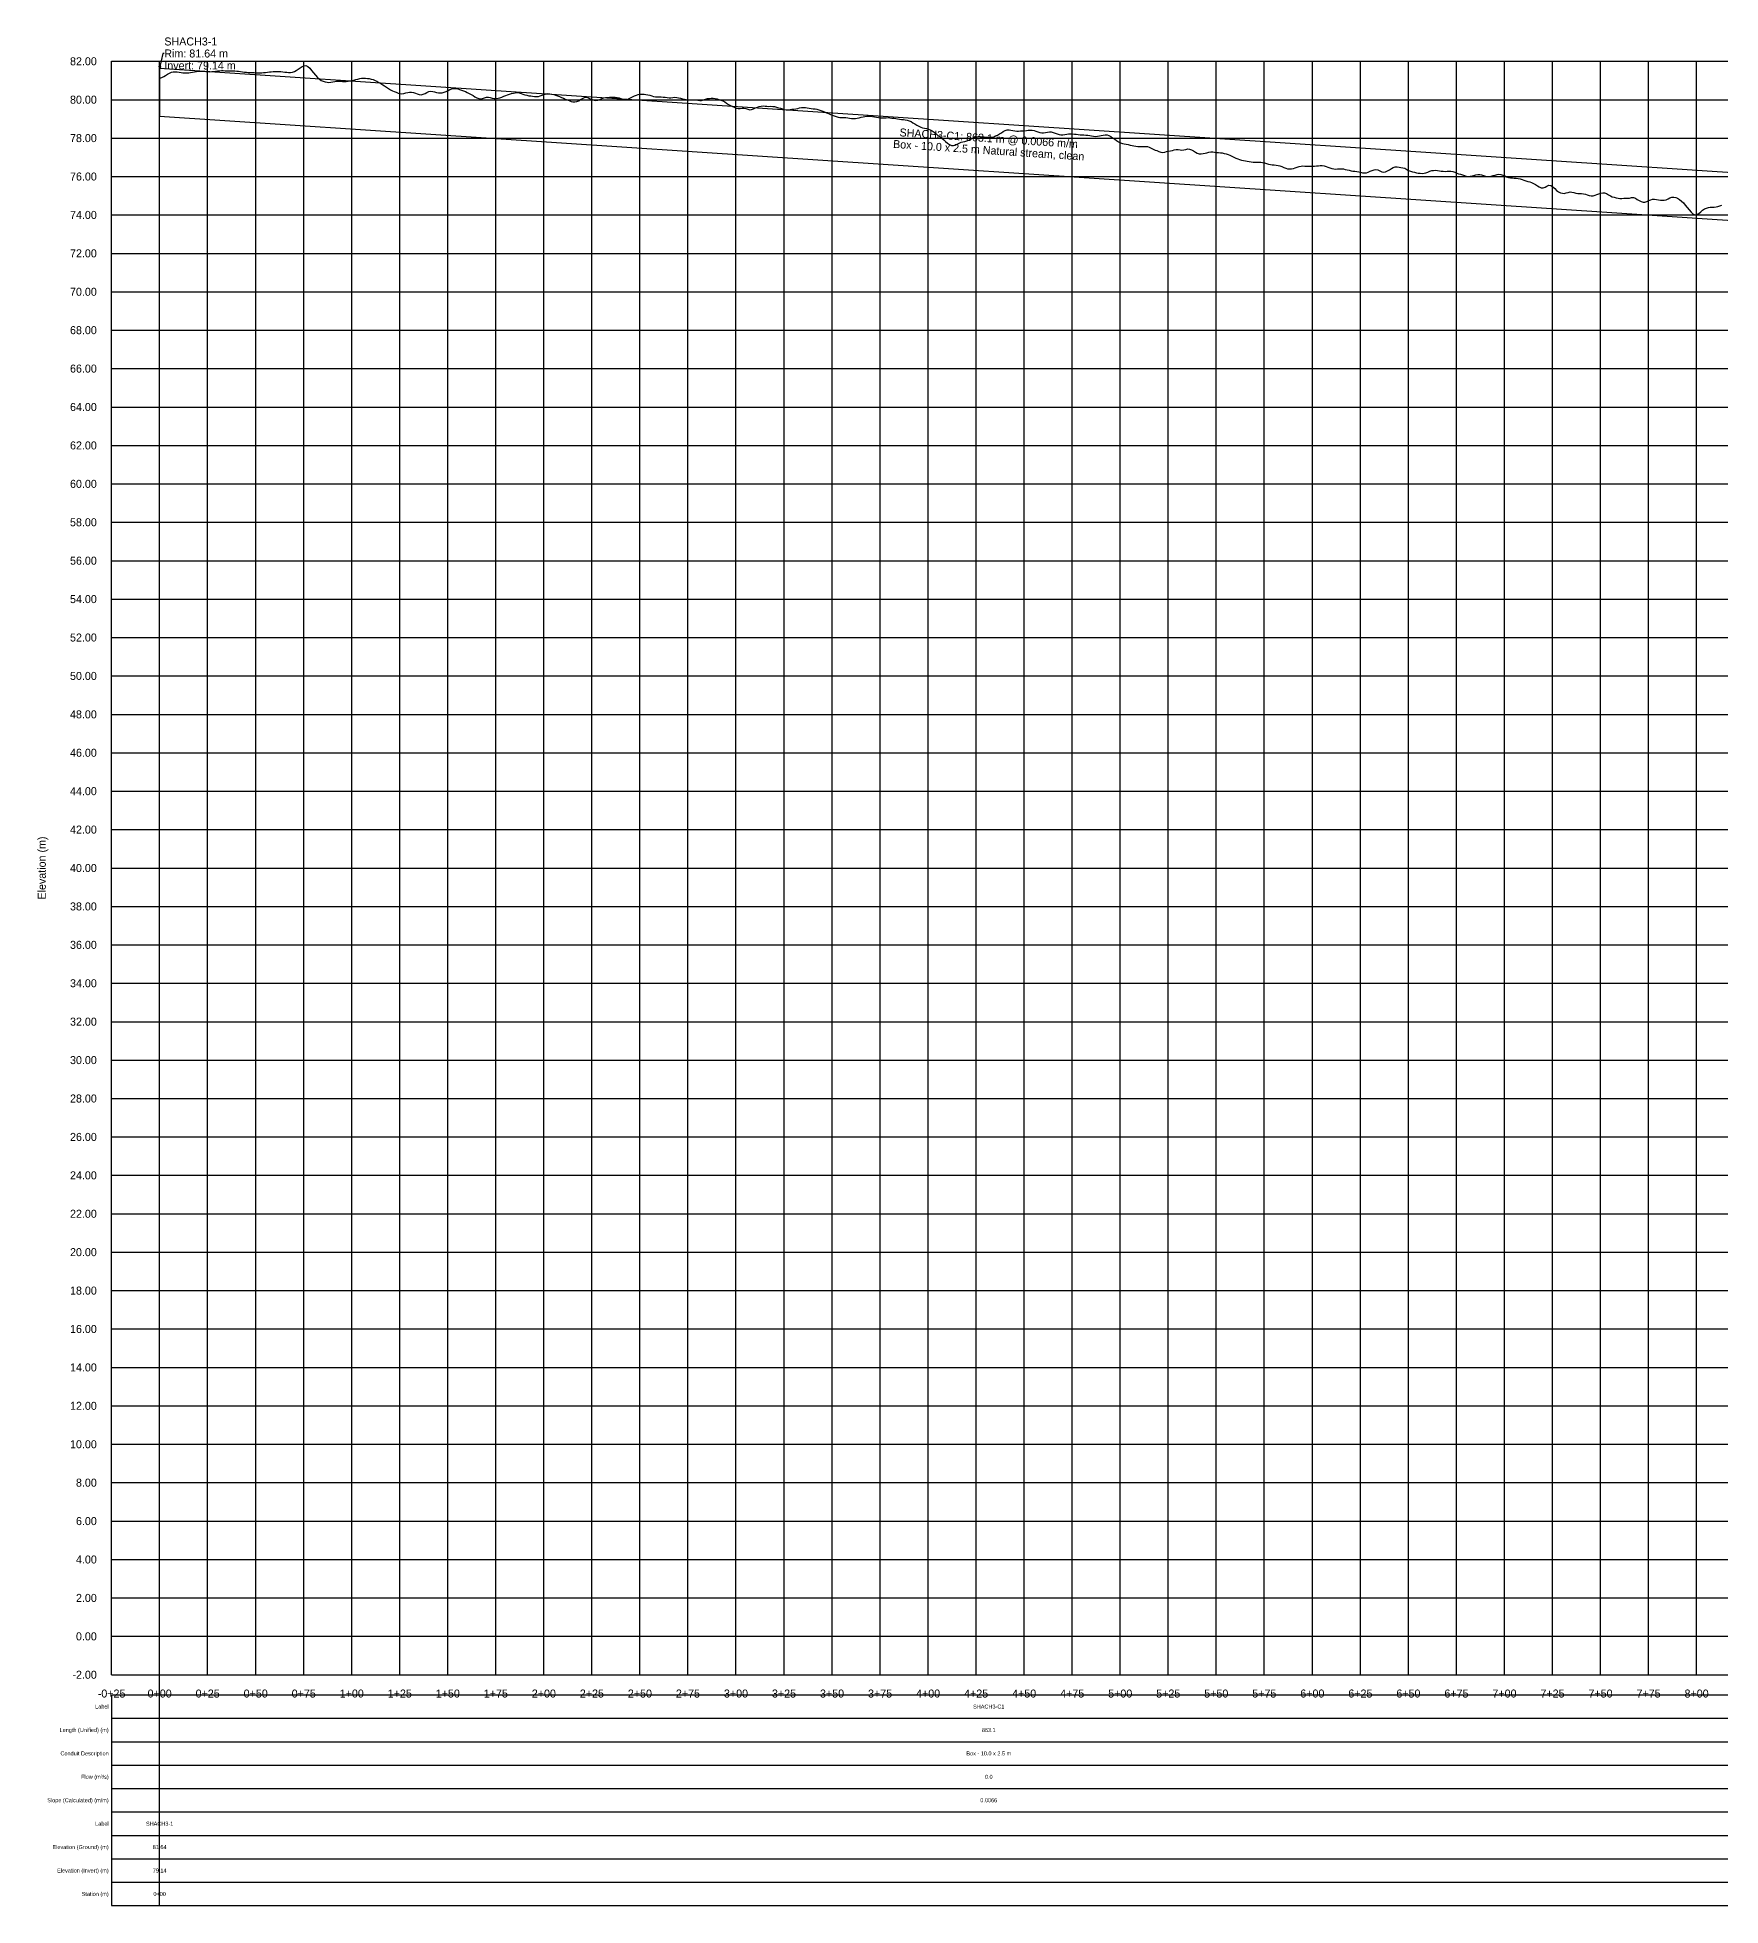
# Model space of a CAD drawing. Extents: x -64 to 13916, y -140 to 832.
# Drawn here: x -64 to 813, y -140 to 832 of the extents above; entities that cross this region are included whole.
import ezdxf
from ezdxf.enums import TextEntityAlignment as Align

# ---------------------------------------------------------------- set-up
doc = ezdxf.new("R2010")
doc.units = 0
for name, color, linetype in [('Annotation', 7, 'Continuous'), ('Annotation_Table', 254, 'Continuous'), ('Crown', 7, 'Continuous'), ('Grid', 254, 'Continuous'), ('Grid_Text', 7, 'Continuous'), ('Ground_Elevation', 3, 'Continuous'), ('Hydraulic_Grade', 5, 'Continuous'), ('Invert', 7, 'Continuous'), ('Structure', 7, 'Continuous')]:
    doc.layers.add(name, color=color, linetype=linetype)

msp = doc.modelspace()

# ---------------------------------------------------------------- linework, layer by layer
at = {"layer": 'Annotation', "color": 0}
msp.add_lwpolyline([(0, 816.43), (-0.2, 817.41), (0.59, 817.23)], close=True, dxfattribs=at)
msp.add_lwpolyline([(2.44, 824.05), (1.7, 824.05), (0, 816.43)], dxfattribs=at)
at = {"layer": 'Annotation_Table', "color": 254}
for points in [[(0, -140.21), (0, 820)], [(-25, -30.48), (13899.95, -30.48)], [(-25, -30.48), (-25, -140.21)], [(-25, -42.67), (13899.95, -42.67)], [(-25, -54.86), (13899.95, -54.86)], [(-25, -67.06), (13899.95, -67.06)], [(-25, -79.25), (13899.95, -79.25)], [(-25, -91.44), (13899.95, -91.44)], [(-25, -103.63), (13899.95, -103.63)], [(-25, -115.82), (13899.95, -115.82)], [(-25, -128.02), (13899.95, -128.02)], [(-25, -140.21), (13899.95, -140.21)]]:
    msp.add_lwpolyline(points, dxfattribs=at)
at = {"layer": 'Crown', "color": 0}
for points in [[(0, 816.43), (0, 816.43)], [(0, 816.43), (863.13, 759.18)]]:
    msp.add_lwpolyline(points, dxfattribs=at)
at = {"layer": 'Grid', "color": 254}
for points in [[(-25, 820), (13900, 820)], [(-25, -20), (-25, 820)], [(0, -20), (0, 820)], [(25, -20), (25, 820)], [(50, -20), (50, 820)], [(75, -20), (75, 820)], [(100, -20), (100, 820)], [(125, -20), (125, 820)], [(150, -20), (150, 820)], [(175, -20), (175, 820)], [(200, -20), (200, 820)], [(225, -20), (225, 820)], [(250, -20), (250, 820)], [(275, -20), (275, 820)], [(300, -20), (300, 820)], [(325, -20), (325, 820)], [(350, -20), (350, 820)], [(375, -20), (375, 820)], [(400, -20), (400, 820)], [(425, -20), (425, 820)], [(450, -20), (450, 820)], [(475, -20), (475, 820)], [(500, -20), (500, 820)], [(525, -20), (525, 820)], [(550, -20), (550, 820)], [(575, -20), (575, 820)], [(600, -20), (600, 820)], [(625, -20), (625, 820)], [(650, -20), (650, 820)], [(675, -20), (675, 820)], [(700, -20), (700, 820)], [(725, -20), (725, 820)], [(750, -20), (750, 820)], [(775, -20), (775, 820)], [(800, -20), (800, 820)], [(-25, 800), (13900, 800)], [(-25, 780), (13900, 780)], [(-25, 760), (13900, 760)], [(-25, 740), (13900, 740)], [(-25, 720), (13900, 720)], [(-25, 700), (13900, 700)], [(-25, 680), (13900, 680)], [(-25, 660), (13900, 660)], [(-25, 640), (13900, 640)], [(-25, 620), (13900, 620)], [(-25, 600), (13900, 600)], [(-25, 580), (13900, 580)], [(-25, 560), (13900, 560)], [(-25, 540), (13900, 540)], [(-25, 520), (13900, 520)], [(-25, 500), (13900, 500)], [(-25, 480), (13900, 480)], [(-25, 460), (13900, 460)], [(-25, 440), (13900, 440)], [(-25, 420), (13900, 420)], [(-25, 400), (13900, 400)], [(-25, 380), (13900, 380)], [(-25, 360), (13900, 360)], [(-25, 340), (13900, 340)], [(-25, 320), (13900, 320)], [(-25, 300), (13900, 300)], [(-25, 280), (13900, 280)], [(-25, 260), (13900, 260)], [(-25, 240), (13900, 240)], [(-25, 220), (13900, 220)], [(-25, 200), (13900, 200)], [(-25, 180), (13900, 180)], [(-25, 160), (13900, 160)], [(-25, 140), (13900, 140)], [(-25, 120), (13900, 120)], [(-25, 100), (13900, 100)], [(-25, 80), (13900, 80)], [(-25, 60), (13900, 60)], [(-25, 40), (13900, 40)], [(-25, 20), (13900, 20)], [(-25, 0), (13900, 0)], [(-25, -20), (13900, -20)]]:
    msp.add_lwpolyline(points, dxfattribs=at)
at = {"layer": 'Ground_Elevation', "color": 3}
msp.add_lwpolyline([(0.13, 811.23), (1.13, 811.5), (2.13, 812), (3.13, 812.64), (4.13, 813.3), (5.13, 813.87), (6.13, 814.27), (7.13, 814.48), (8.13, 814.54), (9.13, 814.47), (10.13, 814.34), (11.13, 814.19), (12.13, 814.06), (13.13, 813.98), (14.13, 813.95), (15.13, 813.99), (16.13, 814.1), (17.13, 814.26), (18.13, 814.46), (19.13, 814.65), (20.13, 814.79), (21.13, 814.87), (22.13, 814.86), (23.13, 814.8), (24.13, 814.7), (25.13, 814.62), (26.13, 814.58), (27.13, 814.63), (28.13, 814.73), (29.13, 814.87), (30.13, 814.99), (31.13, 815.09), (32.13, 815.13), (33.13, 815.13), (34.13, 815.09), (35.13, 815.04), (36.13, 815), (37.13, 814.98), (38.13, 814.98), (39.13, 814.95), (40.13, 814.89), (41.13, 814.78), (42.13, 814.64), (43.13, 814.49), (44.13, 814.37), (45.13, 814.28), (46.13, 814.23), (47.13, 814.2), (48.13, 814.17), (49.13, 814.1), (50.13, 814.04), (51.13, 814), (52.13, 813.99), (53.13, 814.03), (54.13, 814.12), (55.13, 814.23), (56.13, 814.34), (57.13, 814.44), (58.13, 814.53), (59.13, 814.61), (60.13, 814.69), (61.13, 814.73), (62.13, 814.72), (63.13, 814.65), (64.13, 814.54), (65.13, 814.4), (66.13, 814.25), (67.13, 814.15), (68.13, 814.15), (69.13, 814.32), (70.13, 814.69), (71.13, 815.19), (72.13, 815.81), (73.13, 816.51), (74.13, 817.2), (75.13, 817.7), (76.13, 817.73), (77.13, 817.23), (78.13, 816.33), (79.13, 815.22), (80.13, 813.98), (81.13, 812.71), (82.13, 811.58), (83.13, 810.7), (84.13, 810.07), (85.13, 809.63), (86.13, 809.3), (87.13, 809.08), (88.13, 809.01), (89.13, 809.11), (90.13, 809.32), (91.13, 809.54), (92.13, 809.66), (93.13, 809.67), (94.13, 809.6), (95.13, 809.53), (96.13, 809.49), (97.13, 809.5), (98.13, 809.58), (99.13, 809.74), (100.13, 809.98), (101.13, 810.24), (102.13, 810.48), (103.13, 810.73), (104.13, 810.96), (105.13, 811.12), (106.13, 811.19), (107.13, 811.18), (108.13, 811.1), (109.13, 810.96), (110.13, 810.76), (111.13, 810.47), (112.13, 810.07), (113.13, 809.58), (114.13, 809.03), (115.13, 808.43), (116.13, 807.81), (117.13, 807.19), (118.13, 806.56), (119.13, 805.86), (120.13, 805.17), (121.13, 804.62), (122.13, 804.21), (123.13, 803.84), (124.13, 803.46), (125.13, 803.16), (126.13, 803.09), (127.13, 803.27), (128.13, 803.52), (129.13, 803.75), (130.13, 803.9), (131.13, 803.89), (132.13, 803.75), (133.13, 803.44), (134.13, 803.04), (135.13, 802.68), (136.13, 802.56), (137.13, 802.79), (138.13, 803.23), (139.13, 803.78), (140.13, 804.22), (141.13, 804.41), (142.13, 804.3), (143.13, 804.03), (144.13, 803.78), (145.13, 803.64), (146.13, 803.57), (147.13, 803.62), (148.13, 803.88), (149.13, 804.28), (150.13, 804.75), (151.13, 805.22), (152.13, 805.59), (153.13, 805.79), (154.13, 805.8), (155.13, 805.66), (156.13, 805.39), (157.13, 805.03), (158.13, 804.63), (159.13, 804.2), (160.13, 803.74), (161.13, 803.25), (162.13, 802.73), (163.13, 802.14), (164.13, 801.55), (165.13, 801.02), (166.13, 800.63), (167.13, 800.48), (168.13, 800.58), (169.13, 800.95), (170.13, 801.23), (171.13, 801.29), (172.13, 801.14), (173.13, 800.87), (174.13, 800.63), (175.13, 800.6), (176.13, 800.74), (177.13, 801.01), (178.13, 801.39), (179.13, 801.82), (180.13, 802.22), (181.13, 802.56), (182.13, 802.85), (183.13, 803.15), (184.13, 803.43), (185.13, 803.64), (186.13, 803.68), (187.13, 803.51), (188.13, 803.22), (189.13, 802.9), (190.13, 802.58), (191.13, 802.3), (192.13, 802.09), (193.13, 801.94), (194.13, 801.78), (195.13, 801.64), (196.13, 801.61), (197.13, 801.68), (198.13, 801.93), (199.13, 802.3), (200.13, 802.71), (201.13, 803.05), (202.13, 803.16), (203.13, 803.07), (204.13, 802.88), (205.13, 802.64), (206.13, 802.37), (207.13, 802.02), (208.13, 801.62), (209.13, 801.22), (210.13, 800.8), (211.13, 800.35), (212.13, 799.91), (213.13, 799.5), (214.13, 799.1), (215.13, 798.85), (216.13, 798.84), (217.13, 799.05), (218.13, 799.45), (219.13, 800.03), (220.13, 800.69), (221.13, 801.18), (222.13, 801.25), (223.13, 800.97), (224.13, 800.53), (225.13, 800.08), (226.13, 799.74), (227.13, 799.6), (228.13, 799.77), (229.13, 800.18), (230.13, 800.63), (231.13, 800.95), (232.13, 801.1), (233.13, 801.16), (234.13, 801.23), (235.13, 801.31), (236.13, 801.3), (237.13, 801.26), (238.13, 801.21), (239.13, 801), (240.13, 800.62), (241.13, 800.26), (242.13, 800.01), (243.13, 800.07), (244.13, 800.4), (245.13, 800.89), (246.13, 801.44), (247.13, 801.96), (248.13, 802.4), (249.13, 802.72), (250.13, 802.89), (251.13, 802.89), (252.13, 802.8), (253.13, 802.67), (254.13, 802.51), (255.13, 802.33), (256.13, 802.03), (257.13, 801.71), (258.13, 801.5), (259.13, 801.43), (260.13, 801.42), (261.13, 801.4), (262.13, 801.39), (263.13, 801.34), (264.13, 801.22), (265.13, 801.05), (266.13, 800.95), (267.13, 801.07), (268.13, 801.23), (269.13, 801.21), (270.13, 801.01), (271.13, 800.76), (272.13, 800.49), (273.13, 800.26), (274.13, 800.08), (275.13, 799.96), (276.13, 799.91), (277.13, 799.93), (278.13, 799.95), (279.13, 799.94), (280.13, 799.73), (281.13, 799.49), (282.13, 799.55), (283.13, 799.86), (284.13, 800.25), (285.13, 800.54), (286.13, 800.7), (287.13, 800.8), (288.13, 800.79), (289.13, 800.67), (290.13, 800.44), (291.13, 800.09), (292.13, 799.71), (293.13, 799.32), (294.13, 798.81), (295.13, 798.2), (296.13, 797.58), (297.13, 797.02), (298.13, 796.5), (299.13, 796.03), (300.13, 795.61), (301.13, 795.43), (302.13, 795.45), (303.13, 795.58), (304.13, 795.63), (305.13, 795.38), (306.13, 795), (307.13, 794.79), (308.13, 794.92), (309.13, 795.28), (310.13, 795.75), (311.13, 796.17), (312.13, 796.48), (313.13, 796.65), (314.13, 796.73), (315.13, 796.67), (316.13, 796.58), (317.13, 796.53), (318.13, 796.54), (319.13, 796.53), (320.13, 796.38), (321.13, 796.08), (322.13, 795.8), (323.13, 795.52), (324.13, 795.24), (325.13, 794.95), (326.13, 794.79), (327.13, 794.79), (328.13, 794.93), (329.13, 795.03), (330.13, 795.11), (331.13, 795.22), (332.13, 795.43), (333.13, 795.72), (334.13, 795.92), (335.13, 795.95), (336.13, 795.92), (337.13, 795.81), (338.13, 795.63), (339.13, 795.46), (340.13, 795.31), (341.13, 795.17), (342.13, 795), (343.13, 794.75), (344.13, 794.44), (345.13, 794.09), (346.13, 793.68), (347.13, 793.23), (348.13, 792.78), (349.13, 792.37), (350.13, 791.96), (351.13, 791.55), (352.13, 791.19), (353.13, 790.89), (354.13, 790.72), (355.13, 790.72), (356.13, 790.78), (357.13, 790.74), (358.13, 790.57), (359.13, 790.39), (360.13, 790.27), (361.13, 790.23), (362.13, 790.24), (363.13, 790.38), (364.13, 790.63), (365.13, 790.86), (366.13, 791.11), (367.13, 791.3), (368.13, 791.43), (369.13, 791.5), (370.13, 791.45), (371.13, 791.28), (372.13, 791.08), (373.13, 790.89), (374.13, 790.75), (375.13, 790.58), (376.13, 790.48), (377.13, 790.52), (378.13, 790.63), (379.13, 790.69), (380.13, 790.6), (381.13, 790.42), (382.13, 790.32), (383.13, 790.2), (384.13, 790), (385.13, 789.78), (386.13, 789.66), (387.13, 789.62), (388.13, 789.53), (389.13, 789.3), (390.13, 789.04), (391.13, 788.59), (392.13, 788.02), (393.13, 787.42), (394.13, 786.82), (395.13, 786.25), (396.13, 785.78), (397.13, 785.43), (398.13, 785.16), (399.13, 784.94), (400.13, 784.69), (401.13, 784.34), (402.13, 783.8), (403.13, 783.06), (404.13, 782.21), (405.13, 781.42), (406.13, 780.76), (407.13, 779.95), (408.13, 779.02), (409.13, 778.16), (410.13, 777.34), (411.13, 776.62), (412.13, 776.17), (413.13, 776.13), (414.13, 776.39), (415.13, 776.8), (416.13, 777.35), (417.13, 777.83), (418.13, 778.06), (419.13, 778.29), (420.13, 778.6), (421.13, 778.96), (422.13, 779.41), (423.13, 779.89), (424.13, 780.35), (425.13, 780.7), (426.13, 780.83), (427.13, 780.76), (428.13, 780.68), (429.13, 780.61), (430.13, 780.54), (431.13, 780.47), (432.13, 780.41), (433.13, 780.45), (434.13, 780.69), (435.13, 781.11), (436.13, 781.6), (437.13, 782.14), (438.13, 782.82), (439.13, 783.5), (440.13, 784.01), (441.13, 784.27), (442.13, 784.29), (443.13, 784.19), (444.13, 784), (445.13, 783.76), (446.13, 783.63), (447.13, 783.68), (448.13, 783.76), (449.13, 783.75), (450.13, 783.84), (451.13, 783.99), (452.13, 784.13), (453.13, 784.19), (454.13, 784.13), (455.13, 783.95), (456.13, 783.69), (457.13, 783.26), (458.13, 782.87), (459.13, 782.68), (460.13, 782.7), (461.13, 782.84), (462.13, 783.06), (463.13, 783.22), (464.13, 783.21), (465.13, 782.95), (466.13, 782.53), (467.13, 782.14), (468.13, 781.85), (469.13, 781.68), (470.13, 781.66), (471.13, 781.79), (472.13, 782.01), (473.13, 782.2), (474.13, 782.28), (475.13, 782.25), (476.13, 782.12), (477.13, 781.98), (478.13, 781.86), (479.13, 781.73), (480.13, 781.66), (481.13, 781.63), (482.13, 781.6), (483.13, 781.54), (484.13, 781.39), (485.13, 781.18), (486.13, 780.97), (487.13, 780.89), (488.13, 780.94), (489.13, 781.1), (490.13, 781.3), (491.13, 781.52), (492.13, 781.7), (493.13, 781.72), (494.13, 781.37), (495.13, 780.76), (496.13, 780.03), (497.13, 779.36), (498.13, 778.69), (499.13, 778.01), (500.13, 777.51), (501.13, 777.2), (502.13, 777.03), (503.13, 776.83), (504.13, 776.62), (505.13, 776.4), (506.13, 776.19), (507.13, 775.96), (508.13, 775.78), (509.13, 775.67), (510.13, 775.65), (511.13, 775.65), (512.13, 775.68), (513.13, 775.66), (514.13, 775.62), (515.13, 775.32), (516.13, 774.81), (517.13, 774.24), (518.13, 773.77), (519.13, 773.48), (520.13, 773.07), (521.13, 772.72), (522.13, 772.53), (523.13, 772.66), (524.13, 773.01), (525.13, 773.25), (526.13, 773.42), (527.13, 773.61), (528.13, 773.84), (529.13, 774.08), (530.13, 774.13), (531.13, 773.92), (532.13, 773.71), (533.13, 773.84), (534.13, 774.12), (535.13, 774.37), (536.13, 774.3), (537.13, 773.93), (538.13, 773.4), (539.13, 772.76), (540.13, 772.2), (541.13, 771.88), (542.13, 771.85), (543.13, 771.98), (544.13, 772.16), (545.13, 772.39), (546.13, 772.68), (547.13, 772.87), (548.13, 772.85), (549.13, 772.7), (550.13, 772.56), (551.13, 772.49), (552.13, 772.41), (553.13, 772.25), (554.13, 772.07), (555.13, 771.84), (556.13, 771.52), (557.13, 771.11), (558.13, 770.61), (559.13, 770.08), (560.13, 769.61), (561.13, 769.19), (562.13, 768.8), (563.13, 768.5), (564.13, 768.32), (565.13, 768.17), (566.13, 767.98), (567.13, 767.77), (568.13, 767.6), (569.13, 767.49), (570.13, 767.45), (571.13, 767.49), (572.13, 767.5), (573.13, 767.48), (574.13, 767.38), (575.13, 767.15), (576.13, 766.8), (577.13, 766.5), (578.13, 766.26), (579.13, 766.14), (580.13, 766.07), (581.13, 765.95), (582.13, 765.76), (583.13, 765.51), (584.13, 765.19), (585.13, 764.77), (586.13, 764.34), (587.13, 764.07), (588.13, 763.97), (589.13, 764.05), (590.13, 764.22), (591.13, 764.47), (592.13, 764.88), (593.13, 765.27), (594.13, 765.47), (595.13, 765.5), (596.13, 765.45), (597.13, 765.39), (598.13, 765.35), (599.13, 765.33), (600.13, 765.34), (601.13, 765.38), (602.13, 765.49), (603.13, 765.64), (604.13, 765.77), (605.13, 765.71), (606.13, 765.52), (607.13, 765.29), (608.13, 764.95), (609.13, 764.57), (610.13, 764.22), (611.13, 764), (612.13, 763.9), (613.13, 763.97), (614.13, 764.07), (615.13, 764.08), (616.13, 763.93), (617.13, 763.68), (618.13, 763.48), (619.13, 763.26), (620.13, 763.04), (621.13, 762.85), (622.13, 762.75), (623.13, 762.66), (624.13, 762.48), (625.13, 762.21), (626.13, 761.97), (627.13, 761.87), (628.13, 761.96), (629.13, 762.25), (630.13, 762.71), (631.13, 763.18), (632.13, 763.53), (633.13, 763.62), (634.13, 763.4), (635.13, 762.95), (636.13, 762.44), (637.13, 762.22), (638.13, 762.47), (639.13, 763.01), (640.13, 763.52), (641.13, 764.17), (642.13, 764.72), (643.13, 765.01), (644.13, 765.05), (645.13, 764.92), (646.13, 764.74), (647.13, 764.56), (648.13, 764.34), (649.13, 763.73), (650.13, 763.15), (651.13, 762.78), (652.13, 762.48), (653.13, 762.21), (654.13, 761.95), (655.13, 761.77), (656.13, 761.66), (657.13, 761.64), (658.13, 761.72), (659.13, 761.95), (660.13, 762.34), (661.13, 762.74), (662.13, 763.06), (663.13, 763.22), (664.13, 763.24), (665.13, 763.16), (666.13, 763.02), (667.13, 762.86), (668.13, 762.71), (669.13, 762.67), (670.13, 762.73), (671.13, 762.84), (672.13, 762.8), (673.13, 762.6), (674.13, 762.23), (675.13, 761.81), (676.13, 761.45), (677.13, 761.16), (678.13, 760.81), (679.13, 760.49), (680.13, 760.21), (681.13, 760.08), (682.13, 760.13), (683.13, 760.35), (684.13, 760.6), (685.13, 760.83), (686.13, 761.01), (687.13, 761.05), (688.13, 760.89), (689.13, 760.59), (690.13, 760.23), (691.13, 759.98), (692.13, 759.95), (693.13, 760.17), (694.13, 760.47), (695.13, 760.77), (696.13, 761.06), (697.13, 761.2), (698.13, 761.1), (699.13, 760.74), (700.13, 760.28), (701.13, 759.8), (702.13, 759.47), (703.13, 759.3), (704.13, 759.26), (705.13, 759.2), (706.13, 759.14), (707.13, 759.03), (708.13, 758.77), (709.13, 758.42), (710.13, 758.02), (711.13, 757.67), (712.13, 757.45), (713.13, 757.24), (714.13, 756.86), (715.13, 756.35), (716.13, 755.76), (717.13, 755.16), (718.13, 754.58), (719.13, 754.19), (720.13, 754.15), (721.13, 754.5), (722.13, 755.04), (723.13, 755.45), (724.13, 755.34), (725.13, 754.7), (726.13, 753.72), (727.13, 752.76), (728.13, 752.01), (729.13, 751.51), (730.13, 751.25), (731.13, 751.23), (732.13, 751.43), (733.13, 751.74), (734.13, 751.99), (735.13, 751.91), (736.13, 751.63), (737.13, 751.29), (738.13, 751.16), (739.13, 751.17), (740.13, 751.16), (741.13, 751), (742.13, 750.78), (743.13, 750.45), (744.13, 750.12), (745.13, 749.92), (746.13, 750.03), (747.13, 750.3), (748.13, 750.64), (749.13, 751.03), (750.13, 751.37), (751.13, 751.59), (752.13, 751.48), (753.13, 751.12), (754.13, 750.53), (755.13, 749.92), (756.13, 749.44), (757.13, 749.18), (758.13, 748.97), (759.13, 748.77), (760.13, 748.59), (761.13, 748.58), (762.13, 748.65), (763.13, 748.66), (764.13, 748.68), (765.13, 748.79), (766.13, 749.03), (767.13, 749), (768.13, 748.65), (769.13, 748.03), (770.13, 747.43), (771.13, 746.96), (772.13, 746.69), (773.13, 746.69), (774.13, 746.96), (775.13, 747.46), (776.13, 747.92), (777.13, 748.19), (778.13, 748.22), (779.13, 748.11), (780.13, 747.92), (781.13, 747.74), (782.13, 747.61), (783.13, 747.69), (784.13, 747.94), (785.13, 748.37), (786.13, 748.85), (787.13, 749.18), (788.13, 749.26), (789.13, 749.08), (790.13, 748.67), (791.13, 748.06), (792.13, 747.22), (793.13, 746.25), (794.13, 745.12), (795.13, 743.86), (796.13, 742.59), (797.13, 741.49), (798.13, 740.61), (799.13, 740.13), (800.13, 740.15), (801.13, 740.74), (802.13, 741.61), (803.13, 742.47), (804.13, 743.11), (805.13, 743.57), (806.13, 743.9), (807.13, 744.07), (808.13, 744.11), (809.13, 744.12), (810.13, 744.23), (811.13, 744.47), (812.13, 744.75), (813.13, 745.06)], dxfattribs=at)
at = {"layer": 'Hydraulic_Grade', "color": 5}
msp.add_lwpolyline([(0, 791.43), (863.13, 734.18)], dxfattribs=at)
at = {"layer": 'Invert', "color": 0}
for points in [[(0, 791.43), (0, 791.43)], [(0, 791.43), (863.13, 734.18)]]:
    msp.add_lwpolyline(points, dxfattribs=at)
at = {"layer": 'Structure', "color": 0}
msp.add_lwpolyline([(0, 816.43), (0, 791.43)], dxfattribs=at)
msp.add_lwpolyline([(0, 816.43), (0, 791.43)], dxfattribs=at)

# ---------------------------------------------------------------- texts
at = {"layer": 'Annotation', "color": 0}
for s, height, p in [('SHACH3-1', 4.167, (2.44, 830.3)), ('Rim: 81.64 m', 4.1667, (2.44, 824.05)), ('Invert: 79.14 m', 4.1667, (2.44, 817.8))]:
    msp.add_text(s, height=height, dxfattribs=at).set_placement(p, align=Align.MIDDLE_LEFT)
for s, p in [('Box - 10.0 x 2.5 m Natural stream, clean', (431.56, 773.7)), ('SHACH3-C1: 863.1 m @ 0.0066 m/m', (431.56, 779.95))]:
    msp.add_text(s, height=4.1667, rotation=356.20521, dxfattribs=at).set_placement(p, align=Align.MIDDLE_CENTER)
at = {"layer": 'Annotation_Table', "color": 0}
for s, height, p in [('Label', 2.083, (-26.52, -36.58)), ('Length (Unified) (m)', 2.0833, (-26.52, -48.77)), ('Conduit Description', 2.0833, (-26.52, -60.96)), ('Flow (m³/s)', 2.0833, (-26.52, -73.15)), ('Slope (Calculated) (m/m)', 2.0833, (-26.52, -85.34)), ('Label', 2.083, (-26.52, -97.54)), ('Elevation (Ground) (m)', 2.0833, (-26.52, -109.73)), ('Elevation (Invert) (m)', 2.0833, (-26.52, -121.92)), ('Station (m)', 2.0833, (-26.52, -134.11))]:
    msp.add_text(s, height=height, dxfattribs=at).set_placement(p, align=Align.MIDDLE_RIGHT)
for s, height, p in [('SHACH3-C1', 2.083, (431.56, -36.58)), ('863.1', 2.083, (431.56, -48.77)), ('Box - 10.0 x 2.5 m', 2.0833, (431.56, -60.96)), ('0.0', 2.083, (431.56, -73.15)), ('0.0066', 2.083, (431.56, -85.34)), ('SHACH3-1', 2.083, (0, -97.54)), ('81.64', 2.083, (0, -109.73)), ('79.14', 2.083, (0, -121.92)), ('0+00', 2.083, (0, -134.11))]:
    msp.add_text(s, height=height, dxfattribs=at).set_placement(p, align=Align.MIDDLE_CENTER)
at = {"layer": 'Grid_Text', "color": 0}
for s, p in [('82.00', (-32.7, 820)), ('80.00', (-32.7, 800)), ('78.00', (-32.7, 780)), ('76.00', (-32.7, 760)), ('74.00', (-32.7, 740)), ('72.00', (-32.7, 720)), ('70.00', (-32.7, 700)), ('68.00', (-32.7, 680)), ('66.00', (-32.7, 660)), ('64.00', (-32.7, 640)), ('62.00', (-32.7, 620)), ('60.00', (-32.7, 600)), ('58.00', (-32.7, 580)), ('56.00', (-32.7, 560)), ('54.00', (-32.7, 540)), ('52.00', (-32.7, 520)), ('50.00', (-32.7, 500)), ('48.00', (-32.7, 480)), ('46.00', (-32.7, 460)), ('44.00', (-32.7, 440)), ('42.00', (-32.7, 420)), ('40.00', (-32.7, 400)), ('38.00', (-32.7, 380)), ('36.00', (-32.7, 360)), ('34.00', (-32.7, 340)), ('32.00', (-32.7, 320)), ('30.00', (-32.7, 300)), ('28.00', (-32.7, 280)), ('26.00', (-32.7, 260)), ('24.00', (-32.7, 240)), ('22.00', (-32.7, 220)), ('20.00', (-32.7, 200)), ('18.00', (-32.7, 180)), ('16.00', (-32.7, 160)), ('14.00', (-32.7, 140)), ('12.00', (-32.7, 120)), ('10.00', (-32.7, 100)), ('8.00', (-32.7, 80)), ('6.00', (-32.7, 60)), ('4.00', (-32.7, 40)), ('2.00', (-32.7, 20)), ('0.00', (-32.7, 0)), ('-2.00', (-32.7, -20))]:
    msp.add_text(s, height=4.167, dxfattribs=at).set_placement(p, align=Align.MIDDLE_RIGHT)
msp.add_text('Elevation (m)', height=4.1667, rotation=90, dxfattribs=at).set_placement((-58, 400), align=Align.BOTTOM_CENTER)
for s, p in [('-0+25', (-25, -27.7)), ('0+00', (0, -27.7)), ('0+25', (25, -27.7)), ('0+50', (50, -27.7)), ('0+75', (75, -27.7)), ('1+00', (100, -27.7)), ('1+25', (125, -27.7)), ('1+50', (150, -27.7)), ('1+75', (175, -27.7)), ('2+00', (200, -27.7)), ('2+25', (225, -27.7)), ('2+50', (250, -27.7)), ('2+75', (275, -27.7)), ('3+00', (300, -27.7)), ('3+25', (325, -27.7)), ('3+50', (350, -27.7)), ('3+75', (375, -27.7)), ('4+00', (400, -27.7)), ('4+25', (425, -27.7)), ('4+50', (450, -27.7)), ('4+75', (475, -27.7)), ('5+00', (500, -27.7)), ('5+25', (525, -27.7)), ('5+50', (550, -27.7)), ('5+75', (575, -27.7)), ('6+00', (600, -27.7)), ('6+25', (625, -27.7)), ('6+50', (650, -27.7)), ('6+75', (675, -27.7)), ('7+00', (700, -27.7)), ('7+25', (725, -27.7)), ('7+50', (750, -27.7)), ('7+75', (775, -27.7)), ('8+00', (800, -27.7))]:
    msp.add_text(s, height=4.167, dxfattribs=at).set_placement(p, align=Align.TOP_CENTER)

doc.saveas('drawing.dxf')
